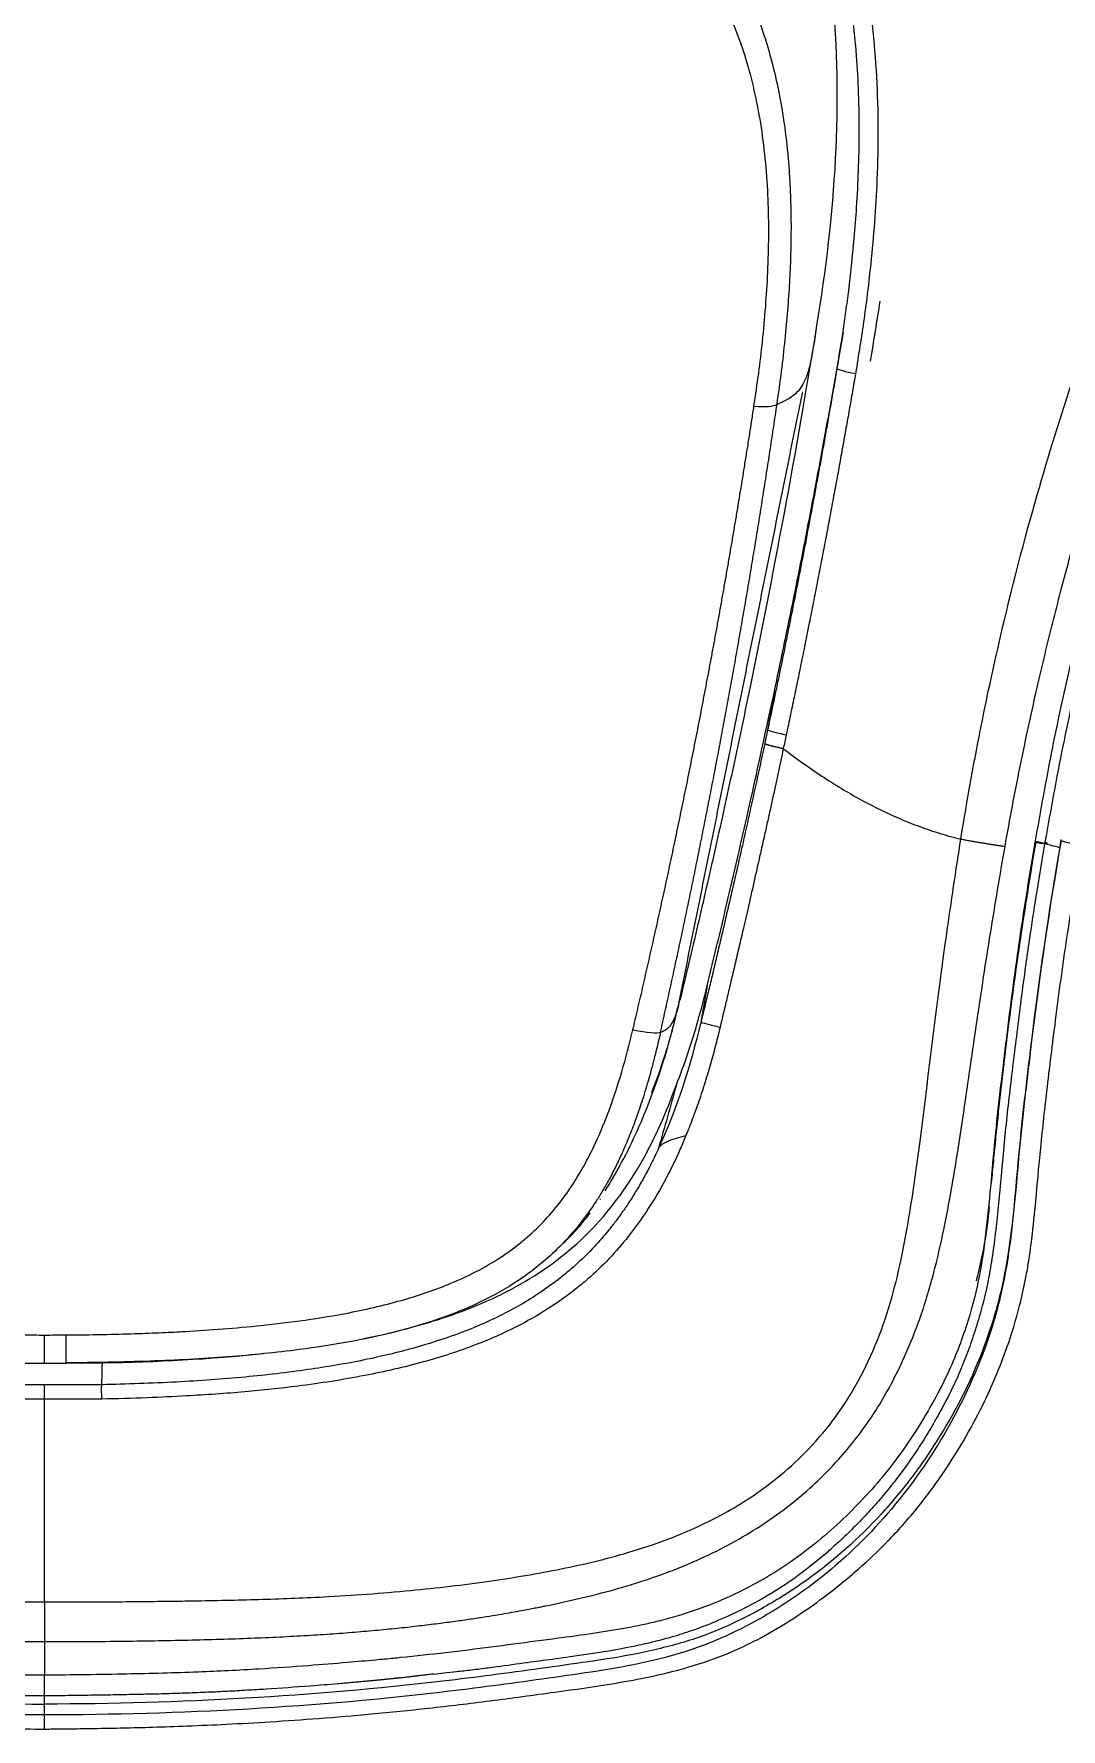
# Model space of a CAD drawing. Extents: x 0 to 1354, y 3495 to 4487.
# Drawn here: x 463.02 to 477.19, y 4024.79 to 4048.18 of the extents above; entities that cross this region are included whole.
import ezdxf

# ---------------------------------------------------------------- set-up
doc = ezdxf.new("R2010")
doc.units = 0
doc.header["$LTSCALE"] = 30
doc.header["$MEASUREMENT"] = 0
doc.layers.add('\\M+5B3DF\\M+5B4E7\\M+5CFDF', color=3, linetype='CONTINUOUS', lineweight=9)

msp = doc.modelspace()

# ---------------------------------------------------------------- linework, layer by layer
at = {"layer": '\\M+5B3DF\\M+5B4E7\\M+5CFDF', "color": 0, "lineweight": -3}
for p, q in [((474.185, 4044.063), (474.099, 4043.566)), ((472.309, 4035.048), (472.222, 4034.544)), ((463.166, 4025.136), (463.166, 4025.291)), ((463.166, 4024.987), (463.166, 4025.136))]:
    msp.add_line(p, q, dxfattribs=at)
for centre, major_axis, ratio, start_param, end_param in [((474.345, 4043.525), (0.246, -0.042), 0.101901, 3.140043, 4.772378), ((472.799, 4043.167), (-0.495, 0.073), 0.211361, 1.921499, 2.876004), ((473.388, 4038.527), (0.245, -0.052), 0.05394, 3.155452, 4.773361), ((472.465, 4034.485), (0.243, -0.059), 0.014507, 3.166354, 4.80362), ((471.184, 4034.526), (-0.488, 0.11), 0.131853, 1.803801, 3.00151), ((471.031, 4032.563), (0, 0.5), 0.999999, 2.717162, 2.738304), ((463.166, 4030.337), (0, 0.5), 0.000009, 3.185654, 4.493524), ((463.459, 4030.338), (-0.003, 0.5), 0.003479, 3.176055, 4.493636), ((463.166, 4029.295), (0, -0.25), 0.000178, 1.763416, 2.951475), ((463.166, 4026.073), (0, 1.5), 0.000013, 1.25003, 1.621353)]:
    msp.add_ellipse(centre, major_axis=major_axis, ratio=ratio, start_param=start_param, end_param=end_param, dxfattribs=at)
for points, knots in [([(513.427, 4145.187), (513.48, 4145.097), (513.748, 4144.642), (514.216, 4143.801), (514.803, 4142.642), (515.35, 4141.432), (515.869, 4140.179), (516.359, 4138.882), (516.811, 4137.542), (517.231, 4136.161), (517.62, 4134.741), (517.972, 4133.281), (518.295, 4131.785), (518.589, 4130.252), (518.853, 4128.684), (519.088, 4127.081), (519.299, 4125.445), (519.489, 4123.776), (519.654, 4122.075), (519.8, 4120.342), (519.923, 4118.577), (520.022, 4116.78), (520.104, 4114.952), (520.159, 4113.093), (520.192, 4111.204), (520.2, 4109.283), (520.184, 4107.333), (520.142, 4105.353), (520.072, 4103.343), (519.968, 4101.304), (519.836, 4099.236), (519.661, 4097.14), (519.446, 4095.017), (519.186, 4092.868), (518.862, 4090.696), (518.475, 4088.503), (518.008, 4086.292), (517.445, 4084.07), (516.895, 4082.18), (516.378, 4080.628), (515.937, 4079.415), (515.462, 4078.213), (514.953, 4077.023), (514.411, 4075.846), (513.823, 4074.688), (513.197, 4073.548), (512.522, 4072.431), (511.794, 4071.344), (511.016, 4070.288), (510.174, 4069.274), (509.278, 4068.301), (508.329, 4067.373), (507.318, 4066.502), (506.265, 4065.677), (505.158, 4064.913), (504.025, 4064.185), (502.866, 4063.493), (501.681, 4062.841), (500.482, 4062.214), (499.267, 4061.612), (498.043, 4061.026), (496.814, 4060.45), (495.586, 4059.872), (494.366, 4059.28), (493.158, 4058.67), (491.963, 4058.037), (490.856, 4057.41), (489.844, 4056.784), (488.921, 4056.166), (488.019, 4055.52), (487.143, 4054.84), (486.294, 4054.129), (485.464, 4053.395), (484.636, 4052.653), (483.81, 4051.901), (483.006, 4051.122), (482.253, 4050.295), (481.546, 4049.429), (480.877, 4048.53), (480.429, 4047.791), (480.066, 4047.147), (479.712, 4046.488), (479.216, 4045.458), (478.637, 4044.031), (478.109, 4042.498), (477.688, 4040.993), (477.358, 4039.666), (477.064, 4038.345), (476.908, 4037.461), (476.83, 4037.021)], [0, 0, 0, 0, 0.002468, 0.012514, 0.022798, 0.033329, 0.044108, 0.055129, 0.066393, 0.077904, 0.089657, 0.101655, 0.113899, 0.126387, 0.139118, 0.152094, 0.165315, 0.17878, 0.192488, 0.20644, 0.220635, 0.235074, 0.249757, 0.264681, 0.279851, 0.295264, 0.31092, 0.326819, 0.34296, 0.359346, 0.375974, 0.392844, 0.409959, 0.427314, 0.444912, 0.462752, 0.480832, 0.499156, 0.517721, 0.528, 0.538278, 0.548557, 0.558836, 0.569113, 0.579388, 0.589662, 0.599931, 0.610203, 0.620471, 0.630736, 0.641004, 0.651267, 0.661534, 0.671801, 0.682071, 0.692355, 0.702632, 0.712912, 0.723195, 0.733479, 0.743768, 0.75406, 0.764357, 0.774655, 0.784949, 0.79524, 0.805535, 0.814028, 0.822513, 0.830998, 0.839481, 0.847958, 0.856419, 0.864871, 0.873338, 0.881827, 0.890319, 0.898795, 0.907282, 0.915765, 0.918446, 0.924105, 0.932748, 0.944371, 0.958984, 0.969412, 0.979719, 0.989916, 1, 1, 1, 1]), ([(513.725, 4145.279), (513.731, 4145.27), (513.921, 4144.944), (514.292, 4144.287), (514.818, 4143.281), (515.332, 4142.192), (515.864, 4140.957), (516.434, 4139.511), (517.002, 4137.869), (517.539, 4136.095), (518.024, 4134.249), (518.452, 4132.336), (518.837, 4130.355), (519.172, 4128.306), (519.462, 4126.181), (519.721, 4123.968), (519.936, 4121.681), (520.119, 4119.321), (520.255, 4116.932), (520.357, 4114.541), (520.411, 4112.202), (520.431, 4109.921), (520.417, 4107.681), (520.37, 4105.453), (520.289, 4103.21), (520.168, 4100.954), (520.012, 4098.687), (519.804, 4096.398), (519.55, 4094.055), (519.222, 4091.662), (518.816, 4089.225), (518.311, 4086.729), (517.7, 4084.286), (517.109, 4082.252), (516.582, 4080.674), (516.137, 4079.453), (515.667, 4078.267), (515.174, 4077.116), (514.657, 4075.989), (514.101, 4074.884), (513.507, 4073.79), (512.865, 4072.707), (512.171, 4071.647), (511.449, 4070.641), (510.709, 4069.711), (509.956, 4068.856), (509.185, 4068.048), (508.377, 4067.279), (507.529, 4066.551), (506.654, 4065.857), (505.751, 4065.208), (504.838, 4064.606), (503.932, 4064.036), (503.025, 4063.5), (502.11, 4062.994), (501.183, 4062.5), (500.202, 4062), (499.127, 4061.474), (497.949, 4060.915), (496.699, 4060.331), (495.418, 4059.727), (494.143, 4059.105), (492.932, 4058.486), (491.85, 4057.904), (490.78, 4057.291), (489.735, 4056.635), (488.677, 4055.909), (487.713, 4055.193), (486.781, 4054.439), (485.86, 4053.634), (484.945, 4052.807), (484.055, 4051.994), (483.233, 4051.2), (482.53, 4050.434), (481.962, 4049.75), (481.523, 4049.186), (481.179, 4048.715), (480.9, 4048.299), (480.664, 4047.915), (480.417, 4047.491), (480.151, 4047.014), (479.866, 4046.469), (479.594, 4045.915), (479.333, 4045.338), (479.068, 4044.707), (478.782, 4043.972), (478.461, 4043.083), (478.13, 4042.043), (477.807, 4040.882), (477.496, 4039.643), (477.206, 4038.354), (477.049, 4037.473), (476.97, 4037.032)], [0, 0, 0, 0, 0.000249, 0.008916, 0.017886, 0.027158, 0.037545, 0.049877, 0.064188, 0.079026, 0.094192, 0.109873, 0.126, 0.142603, 0.159715, 0.177508, 0.196149, 0.214924, 0.234452, 0.253688, 0.272519, 0.290724, 0.308584, 0.326418, 0.344337, 0.362602, 0.380752, 0.398999, 0.417862, 0.437408, 0.457046, 0.477191, 0.498512, 0.517389, 0.527892, 0.538271, 0.548415, 0.558305, 0.568085, 0.577888, 0.587654, 0.597568, 0.607634, 0.617478, 0.626664, 0.635428, 0.644046, 0.652634, 0.661245, 0.669847, 0.678351, 0.686737, 0.694871, 0.702836, 0.710787, 0.718707, 0.726778, 0.735836, 0.745918, 0.756431, 0.767185, 0.778121, 0.788755, 0.798204, 0.806156, 0.816934, 0.826447, 0.835552, 0.84446, 0.853939, 0.86358, 0.872633, 0.88133, 0.889549, 0.896262, 0.901548, 0.905802, 0.909513, 0.912928, 0.916035, 0.920686, 0.925318, 0.929989, 0.934669, 0.939673, 0.945479, 0.952541, 0.961029, 0.970166, 0.979783, 0.989897, 1, 1, 1, 1]), ([(472.777, 4052.738), (472.832, 4052.673), (472.942, 4052.544), (473.098, 4052.341), (473.247, 4052.131), (473.39, 4051.914), (473.526, 4051.689), (473.655, 4051.457), (473.776, 4051.218), (473.89, 4050.972), (474.068, 4050.546), (474.281, 4049.923), (474.471, 4049.116), (474.589, 4048.332), (474.651, 4047.594), (474.67, 4046.882), (474.657, 4046.213), (474.62, 4045.59), (474.562, 4044.949), (474.478, 4044.253), (474.397, 4043.749), (474.356, 4043.497)], [0, 0, 0, 0, 0.026286, 0.052778, 0.079488, 0.106431, 0.13363, 0.161114, 0.188917, 0.217083, 0.245661, 0.332509, 0.421672, 0.503403, 0.578223, 0.65124, 0.723682, 0.784561, 0.843512, 0.921612, 1, 1, 1, 1]), ([(475.809, 4037.071), (475.836, 4037.239), (475.909, 4037.682), (476.032, 4038.348), (476.167, 4039.019), (476.403, 4040.097), (476.755, 4041.497), (477.259, 4043.155), (477.694, 4044.382), (478.102, 4045.405), (478.475, 4046.24), (478.888, 4047.069), (479.308, 4047.844), (479.755, 4048.625), (480.245, 4049.357), (480.718, 4049.991), (481.17, 4050.553), (481.612, 4051.085), (482.1, 4051.632), (482.653, 4052.198), (483.062, 4052.584), (483.27, 4052.781)], [0, 0, 0, 0, 0.028529, 0.075685, 0.113972, 0.143867, 0.261493, 0.357044, 0.436102, 0.480933, 0.543093, 0.590575, 0.637651, 0.692424, 0.743147, 0.787074, 0.826678, 0.865668, 0.904545, 0.95121, 1, 1, 1, 1]), ([(472.577, 4052.644), (472.653, 4052.555), (472.808, 4052.366), (473.036, 4052.052), (473.266, 4051.691), (473.493, 4051.276), (473.711, 4050.8), (473.914, 4050.257), (474.09, 4049.657), (474.225, 4049.037), (474.314, 4048.442), (474.368, 4047.887), (474.397, 4047.353), (474.405, 4046.822), (474.395, 4046.3), (474.37, 4045.813), (474.336, 4045.377), (474.298, 4044.995), (474.26, 4044.658), (474.22, 4044.357), (474.181, 4044.081), (474.141, 4043.82), (474.113, 4043.65), (474.099, 4043.566), (474.099, 4043.566)], [0, 0, 0, 0, 0.037281, 0.078286, 0.123767, 0.174136, 0.22969, 0.290925, 0.358815, 0.428587, 0.492122, 0.549215, 0.604284, 0.660472, 0.715861, 0.767441, 0.812743, 0.85225, 0.887025, 0.918127, 0.946616, 0.973553, 0.999997, 1, 1, 1, 1]), ([(472.62, 4052.64), (472.999, 4052.133), (473.292, 4051.577), (473.785, 4050.262), (473.941, 4049.517), (474.108, 4048), (474.117, 4047.225), (474.035, 4045.689), (473.944, 4044.923), (473.819, 4044.157)], [0, 0, 0, 0, 0.216019, 0.216019, 0.477346, 0.477346, 0.738673, 0.738673, 1, 1, 1, 1]), ([(473.201, 4047.808), (473.114, 4048.138), (472.818, 4048.986), (472.039, 4050.155), (470.628, 4051.228), (469.189, 4051.765), (467.93, 4052.062), (467.087, 4052.21), (466.241, 4052.319), (465.393, 4052.393), (464.547, 4052.439), (463.983, 4052.447), (463.702, 4052.451)], [0, 0, 0, 0, 0.09176, 0.242588, 0.380986, 0.568221, 0.641649, 0.714399, 0.786558, 0.858194, 0.929337, 1, 1, 1, 1]), ([(472.954, 4043.044), (472.977, 4043.197), (473.02, 4043.494), (473.075, 4043.953), (473.118, 4044.416), (473.158, 4045.074), (473.167, 4045.904), (473.077, 4046.877), (472.886, 4047.775), (472.589, 4048.56), (472.202, 4049.234), (471.718, 4049.817), (471.131, 4050.318), (470.427, 4050.746), (469.601, 4051.098), (468.649, 4051.382), (467.575, 4051.6), (466.6, 4051.728), (465.763, 4051.802), (465.095, 4051.842), (464.407, 4051.866), (463.942, 4051.868), (463.707, 4051.869)], [0, 0, 0, 0, 0.029305, 0.056597, 0.087438, 0.117548, 0.182085, 0.246278, 0.306775, 0.361942, 0.413092, 0.462691, 0.514263, 0.56751, 0.625595, 0.689267, 0.758048, 0.832724, 0.873016, 0.914304, 0.956621, 1, 1, 1, 1]), ([(473.272, 4043.069), (473.294, 4043.222), (473.336, 4043.52), (473.385, 4043.954), (473.423, 4044.363), (473.449, 4044.746), (473.465, 4045.104), (473.471, 4045.436), (473.469, 4045.741), (473.46, 4046.021), (473.446, 4046.274), (473.428, 4046.501), (473.407, 4046.701), (473.385, 4046.876), (473.332, 4047.246), (473.269, 4047.554), (473.201, 4047.808)], [0, 0, 0, 0, 0.09538, 0.185562, 0.27054, 0.350312, 0.424851, 0.494132, 0.558142, 0.616875, 0.670321, 0.71845, 0.761227, 0.79863, 0.830642, 1, 1, 1, 1]), ([(473.819, 4044.157), (473.679, 4043.294), (473.529, 4042.431), (473.209, 4040.707), (473.04, 4039.846), (472.862, 4038.986)], [0, 0, 0, 0, 0.5, 0.5, 1, 1, 1, 1]), ([(473.819, 4044.157), (473.812, 4044.109), (473.798, 4044.016), (473.778, 4043.886), (473.758, 4043.768), (473.736, 4043.661), (473.713, 4043.564), (473.687, 4043.478), (473.652, 4043.387), (473.601, 4043.295), (473.522, 4043.207), (473.417, 4043.131), (473.321, 4043.09), (473.272, 4043.069)], [0, 0, 0, 0, 0.075005, 0.148311, 0.220215, 0.291011, 0.360984, 0.430397, 0.499507, 0.612075, 0.731891, 0.860573, 1, 1, 1, 1]), ([(473.231, 4039.085), (473.319, 4039.499), (473.405, 4039.913), (473.573, 4040.742), (473.654, 4041.156), (473.814, 4041.986), (473.891, 4042.401), (474.042, 4043.232), (474.115, 4043.647), (474.185, 4044.063)], [0, 0, 0, 0, 0.25, 0.25, 0.5, 0.5, 0.75, 0.75, 1, 1, 1, 1]), ([(474.099, 4043.566), (474.092, 4043.527), (474.079, 4043.449), (474.059, 4043.332), (474.039, 4043.215), (474.018, 4043.099), (473.998, 4042.983), (473.978, 4042.868), (473.958, 4042.753), (473.937, 4042.638), (473.917, 4042.524), (473.896, 4042.41), (473.876, 4042.296), (473.855, 4042.183), (473.835, 4042.071), (473.814, 4041.958), (473.793, 4041.846), (473.773, 4041.735), (473.752, 4041.624), (473.731, 4041.513), (473.71, 4041.403), (473.689, 4041.293), (473.669, 4041.184), (473.648, 4041.075), (473.627, 4040.966), (473.606, 4040.858), (473.585, 4040.75), (473.564, 4040.642), (473.543, 4040.535), (473.522, 4040.429), (473.501, 4040.323), (473.48, 4040.217), (473.459, 4040.111), (473.438, 4040.006), (473.417, 4039.902), (473.396, 4039.798), (473.375, 4039.694), (473.354, 4039.59), (473.333, 4039.488), (473.312, 4039.385), (473.291, 4039.283), (473.27, 4039.181), (473.248, 4039.08), (473.227, 4038.979), (473.206, 4038.878), (473.185, 4038.778), (473.164, 4038.678), (473.15, 4038.612), (473.143, 4038.579)], [0, 0, 0, 0, 0.023511, 0.046943, 0.070297, 0.093573, 0.11677, 0.139888, 0.162927, 0.185888, 0.208771, 0.231575, 0.254301, 0.276948, 0.299517, 0.322007, 0.344419, 0.366752, 0.389006, 0.411181, 0.433277, 0.455294, 0.477231, 0.49909, 0.520869, 0.542569, 0.56419, 0.585732, 0.607194, 0.628578, 0.649882, 0.671107, 0.692253, 0.713321, 0.734309, 0.755219, 0.77605, 0.796803, 0.817476, 0.838072, 0.858588, 0.879026, 0.899385, 0.919665, 0.939867, 0.95999, 0.980034, 1, 1, 1, 1]), ([(474.356, 4043.497), (474.349, 4043.455), (474.334, 4043.372), (474.313, 4043.246), (474.291, 4043.12), (474.269, 4042.994), (474.246, 4042.867), (474.224, 4042.74), (474.201, 4042.612), (474.178, 4042.483), (474.155, 4042.355), (474.131, 4042.225), (474.108, 4042.096), (474.084, 4041.966), (474.06, 4041.835), (474.035, 4041.704), (474.011, 4041.572), (473.986, 4041.441), (473.961, 4041.308), (473.936, 4041.176), (473.901, 4040.992), (473.856, 4040.758), (473.8, 4040.474), (473.744, 4040.191), (473.688, 4039.908), (473.631, 4039.627), (473.574, 4039.346), (473.516, 4039.067), (473.458, 4038.788), (473.419, 4038.603), (473.4, 4038.511)], [0, 0, 0, 0, 0.025029, 0.050156, 0.075382, 0.100706, 0.126127, 0.151644, 0.177257, 0.202965, 0.228766, 0.254661, 0.280649, 0.306728, 0.332897, 0.359156, 0.385504, 0.411939, 0.43846, 0.465067, 0.491758, 0.548869, 0.605837, 0.662657, 0.719319, 0.775817, 0.832143, 0.888288, 0.944243, 1, 1, 1, 1]), ([(471.282, 4034.438), (471.294, 4034.485), (471.316, 4034.581), (471.35, 4034.725), (471.384, 4034.87), (471.418, 4035.017), (471.451, 4035.164), (471.485, 4035.312), (471.519, 4035.462), (471.553, 4035.612), (471.587, 4035.763), (471.621, 4035.916), (471.655, 4036.07), (471.689, 4036.224), (471.723, 4036.38), (471.757, 4036.537), (471.79, 4036.694), (471.824, 4036.853), (471.858, 4037.013), (471.892, 4037.174), (471.926, 4037.336), (471.959, 4037.498), (471.993, 4037.662), (472.027, 4037.827), (472.06, 4037.993), (472.094, 4038.16), (472.127, 4038.328), (472.161, 4038.497), (472.194, 4038.667), (472.227, 4038.838), (472.26, 4039.01), (472.293, 4039.183), (472.326, 4039.357), (472.359, 4039.532), (472.392, 4039.708), (472.424, 4039.885), (472.457, 4040.063), (472.489, 4040.242), (472.521, 4040.422), (472.553, 4040.603), (472.585, 4040.785), (472.617, 4040.968), (472.648, 4041.152), (472.68, 4041.337), (472.711, 4041.523), (472.742, 4041.71), (472.773, 4041.897), (472.804, 4042.086), (472.834, 4042.276), (472.865, 4042.466), (472.895, 4042.658), (472.925, 4042.85), (472.944, 4042.979), (472.954, 4043.044)], [0, 0, 0, 0, 0.016653, 0.033427, 0.050322, 0.067338, 0.084474, 0.101731, 0.119109, 0.136606, 0.154223, 0.17196, 0.189817, 0.207792, 0.225887, 0.244102, 0.262434, 0.280886, 0.299456, 0.318144, 0.33695, 0.355875, 0.374917, 0.394076, 0.413353, 0.432747, 0.452258, 0.471886, 0.49163, 0.511491, 0.531468, 0.551561, 0.57177, 0.592095, 0.612535, 0.63309, 0.653761, 0.674546, 0.695447, 0.716462, 0.737591, 0.758834, 0.780192, 0.801663, 0.823249, 0.844947, 0.866759, 0.888684, 0.910722, 0.932873, 0.955136, 0.977512, 1, 1, 1, 1]), ([(471.665, 4034.408), (471.676, 4034.457), (471.697, 4034.554), (471.73, 4034.7), (471.762, 4034.846), (471.794, 4034.992), (471.826, 4035.138), (471.858, 4035.284), (471.889, 4035.431), (471.921, 4035.577), (471.952, 4035.724), (471.983, 4035.871), (472.014, 4036.018), (472.045, 4036.165), (472.075, 4036.312), (472.106, 4036.46), (472.136, 4036.607), (472.166, 4036.755), (472.196, 4036.903), (472.226, 4037.051), (472.255, 4037.199), (472.285, 4037.347), (472.314, 4037.496), (472.343, 4037.644), (472.372, 4037.793), (472.401, 4037.941), (472.43, 4038.09), (472.458, 4038.239), (472.486, 4038.388), (472.514, 4038.537), (472.542, 4038.687), (472.57, 4038.836), (472.597, 4038.986), (472.625, 4039.135), (472.652, 4039.285), (472.679, 4039.435), (472.706, 4039.585), (472.732, 4039.735), (472.759, 4039.886), (472.785, 4040.036), (472.811, 4040.187), (472.837, 4040.337), (472.863, 4040.488), (472.889, 4040.639), (472.914, 4040.79), (472.939, 4040.941), (472.964, 4041.092), (472.989, 4041.244), (473.014, 4041.395), (473.038, 4041.547), (473.062, 4041.699), (473.086, 4041.85), (473.11, 4042.002), (473.134, 4042.154), (473.157, 4042.307), (473.181, 4042.459), (473.204, 4042.611), (473.227, 4042.764), (473.249, 4042.916), (473.264, 4043.018), (473.272, 4043.069)], [0, 0, 0, 0, 0.016833, 0.033681, 0.050543, 0.067419, 0.08431, 0.101215, 0.118134, 0.135068, 0.152016, 0.168979, 0.185955, 0.202946, 0.219952, 0.236972, 0.254006, 0.271054, 0.288117, 0.305193, 0.322285, 0.33939, 0.35651, 0.373644, 0.390792, 0.407954, 0.425131, 0.442322, 0.459528, 0.476748, 0.493982, 0.51123, 0.528493, 0.54577, 0.563061, 0.580367, 0.597687, 0.615021, 0.63237, 0.649733, 0.667111, 0.684503, 0.701909, 0.719329, 0.736764, 0.754213, 0.771677, 0.789155, 0.806647, 0.824153, 0.841674, 0.859209, 0.876758, 0.894321, 0.911899, 0.929491, 0.947097, 0.964717, 0.982351, 1, 1, 1, 1]), ([(472.862, 4038.986), (472.79, 4038.64), (472.717, 4038.295), (472.567, 4037.604), (472.491, 4037.259), (472.336, 4036.569), (472.257, 4036.225), (472.097, 4035.536), (472.015, 4035.192), (471.932, 4034.848)], [0, 0, 0, 0, 0.25, 0.25, 0.5, 0.5, 0.75, 0.75, 1, 1, 1, 1]), ([(473.231, 4039.085), (473.231, 4039.083), (473.23, 4039.08), (473.229, 4039.073), (473.228, 4039.066), (473.226, 4039.057), (473.224, 4039.046), (473.222, 4039.034), (473.22, 4039.021), (473.217, 4039.006), (473.214, 4038.991), (473.212, 4038.976), (473.209, 4038.961), (473.207, 4038.946), (473.204, 4038.93), (473.201, 4038.913), (473.198, 4038.897), (473.196, 4038.882), (473.193, 4038.87), (473.191, 4038.857), (473.189, 4038.844), (473.187, 4038.831), (473.185, 4038.82), (473.183, 4038.809), (473.181, 4038.8), (473.18, 4038.793), (473.179, 4038.788), (473.179, 4038.786)], [0, 0, 0, 0, 0.015596, 0.035713, 0.060352, 0.089515, 0.123202, 0.161412, 0.204146, 0.251403, 0.297244, 0.3452, 0.395278, 0.447479, 0.501806, 0.564047, 0.620049, 0.669814, 0.713342, 0.750634, 0.797837, 0.84118, 0.880661, 0.916282, 0.948045, 0.97595, 1, 1, 1, 1]), ([(472.309, 4035.048), (472.384, 4035.357), (472.458, 4035.665), (472.605, 4036.283), (472.677, 4036.592), (472.89, 4037.52), (473.028, 4038.14), (473.161, 4038.76)], [0, 0, 0, 0, 0.25, 0.25, 0.5, 0.5, 1, 1, 1, 1]), ([(473.179, 4038.786), (473.179, 4038.784), (473.178, 4038.78), (473.177, 4038.774), (473.176, 4038.768), (473.175, 4038.76), (473.173, 4038.752), (473.172, 4038.744), (473.17, 4038.734), (473.168, 4038.723), (473.166, 4038.71), (473.164, 4038.697), (473.161, 4038.683), (473.158, 4038.668), (473.156, 4038.652), (473.153, 4038.637), (473.15, 4038.622), (473.148, 4038.607), (473.145, 4038.593), (473.144, 4038.584), (473.143, 4038.579)], [0, 0, 0, 0, 0.023414, 0.050925, 0.082534, 0.118246, 0.158061, 0.20198, 0.250004, 0.309853, 0.371471, 0.434864, 0.500034, 0.572885, 0.645258, 0.717156, 0.788578, 0.859525, 0.929999, 1, 1, 1, 1]), ([(473.143, 4038.579), (473.136, 4038.547), (473.129, 4038.515), (473.119, 4038.467), (473.116, 4038.451), (473.109, 4038.419), (473.106, 4038.403), (473.102, 4038.387)], [0, 0, 0, 0, 0.5, 0.5, 0.75, 0.75, 1, 1, 1, 1]), ([(473.359, 4038.318), (473.347, 4038.264), (473.324, 4038.154), (473.288, 4037.986), (473.25, 4037.811), (473.211, 4037.631), (473.17, 4037.444), (473.127, 4037.251), (473.083, 4037.052), (473.024, 4036.79), (472.954, 4036.479), (472.875, 4036.131), (472.804, 4035.826), (472.742, 4035.556), (472.685, 4035.314), (472.631, 4035.086), (472.58, 4034.871), (472.532, 4034.669), (472.501, 4034.539), (472.486, 4034.476)], [0, 0, 0, 0, 0.042174, 0.085891, 0.131176, 0.178057, 0.226559, 0.276709, 0.328535, 0.382063, 0.481123, 0.571664, 0.65344, 0.719775, 0.782743, 0.842301, 0.898404, 0.950994, 1, 1, 1, 1]), ([(473.102, 4038.387), (473.09, 4038.334), (473.068, 4038.228), (473.034, 4038.071), (473, 4037.916), (472.967, 4037.763), (472.933, 4037.612), (472.9, 4037.462), (472.868, 4037.315), (472.835, 4037.169), (472.803, 4037.025), (472.771, 4036.883), (472.739, 4036.743), (472.708, 4036.605), (472.677, 4036.469), (472.646, 4036.335), (472.615, 4036.202), (472.585, 4036.072), (472.56, 4035.966), (472.546, 4035.903), (472.541, 4035.884)], [0, 0, 0, 0, 0.063409, 0.126073, 0.187992, 0.249167, 0.309596, 0.369279, 0.428217, 0.486409, 0.543855, 0.600556, 0.656512, 0.711723, 0.766189, 0.819912, 0.872891, 0.925126, 0.976618, 1, 1, 1, 1]), ([(473.359, 4038.318), (473.447, 4038.253), (473.621, 4038.123), (473.888, 4037.941), (474.154, 4037.772), (474.422, 4037.617), (474.692, 4037.477), (474.965, 4037.352), (475.242, 4037.242), (475.523, 4037.146), (475.713, 4037.096), (475.809, 4037.071)], [0, 0, 0, 0, 0.11939, 0.23583, 0.349686, 0.461326, 0.571127, 0.679479, 0.786787, 0.893479, 1, 1, 1, 1]), ([(450.523, 4037.071), (450.555, 4036.874), (450.621, 4036.451), (450.739, 4035.628), (450.898, 4034.434), (451.053, 4033.13), (451.202, 4032.046), (451.327, 4031.342), (451.505, 4030.58), (451.859, 4029.635), (452.451, 4028.794), (453.077, 4028.221), (453.653, 4027.826), (454.317, 4027.494), (455.045, 4027.235), (455.827, 4027.037), (456.97, 4026.824), (458.222, 4026.681), (459.564, 4026.598), (460.49, 4026.571), (461.334, 4026.557), (462.173, 4026.547), (462.809, 4026.547), (463.166, 4026.546)], [0, 0, 0, 0, 0.030068, 0.064338, 0.124839, 0.21105, 0.261385, 0.288915, 0.318085, 0.378646, 0.439049, 0.472155, 0.508498, 0.546441, 0.586741, 0.627834, 0.670736, 0.765212, 0.819715, 0.87417, 0.90461, 0.946558, 1, 1, 1, 1]), ([(463.166, 4026.546), (463.335, 4026.546), (463.658, 4026.547), (464.117, 4026.548), (464.528, 4026.551), (464.889, 4026.556), (465.414, 4026.563), (466.118, 4026.578), (467.119, 4026.615), (468.183, 4026.693), (469.278, 4026.82), (470.28, 4026.988), (471.396, 4027.252), (472.415, 4027.65), (473.202, 4028.18), (473.824, 4028.738), (474.414, 4029.521), (474.794, 4030.468), (474.988, 4031.258), (475.125, 4032.005), (475.279, 4033.132), (475.435, 4034.44), (475.619, 4035.83), (475.742, 4036.637), (475.809, 4037.071)], [0, 0, 0, 0, 0.025374, 0.048322, 0.068843, 0.086936, 0.102598, 0.147648, 0.192737, 0.253637, 0.309294, 0.360721, 0.409322, 0.486085, 0.528636, 0.555033, 0.614294, 0.675687, 0.706727, 0.736261, 0.789381, 0.877287, 0.933962, 1, 1, 1, 1]), ([(477.192, 4037.052), (477.03, 4036.124), (476.896, 4035.191), (476.724, 4033.789), (476.669, 4033.321), (476.577, 4032.382), (476.545, 4031.914), (476.449, 4031.223), (476.409, 4030.995), (476.304, 4030.546), (476.239, 4030.325), (476.009, 4029.675), (475.812, 4029.259), (475.123, 4028.08), (474.528, 4027.387), (473.478, 4026.569), (473.102, 4026.332), (472.506, 4026.044), (472.303, 4025.959), (471.886, 4025.818), (471.672, 4025.76), (471.02, 4025.617), (470.57, 4025.557), (469.665, 4025.428), (469.21, 4025.367), (467.838, 4025.203), (466.912, 4025.121), (465.045, 4025.014), (464.105, 4024.987), (463.166, 4024.987)], [0, 0, 0, 0, 0.125, 0.125, 0.1875, 0.1875, 0.25, 0.25, 0.28125, 0.28125, 0.3125, 0.3125, 0.375, 0.375, 0.5, 0.5, 0.5625, 0.5625, 0.59375, 0.59375, 0.625, 0.625, 0.6875, 0.6875, 0.75, 0.75, 0.875, 0.875, 1, 1, 1, 1]), ([(477.479, 4036.988), (477.446, 4036.992), (477.412, 4036.997), (477.354, 4037.008), (477.33, 4037.012), (477.279, 4037.023), (477.252, 4037.03), (477.209, 4037.042), (477.194, 4037.048), (477.192, 4037.052)], [0, 0, 0, 0, 0.25, 0.25, 0.5, 0.5, 0.75, 0.75, 1, 1, 1, 1]), ([(448.856, 4036.967), (448.896, 4036.735), (448.972, 4036.285), (449.071, 4035.633), (449.157, 4035.028), (449.229, 4034.47), (449.291, 4033.96), (449.346, 4033.498), (449.392, 4033.085), (449.429, 4032.72), (449.457, 4032.403), (449.48, 4032.134), (449.501, 4031.914), (449.519, 4031.742), (449.551, 4031.46), (449.61, 4031.054), (449.729, 4030.517), (449.891, 4030.003), (450.13, 4029.412), (450.427, 4028.836), (450.775, 4028.302), (451.102, 4027.874), (451.456, 4027.459), (451.857, 4027.049), (452.323, 4026.649), (452.746, 4026.362), (453.2, 4026.094), (453.684, 4025.85), (454.282, 4025.634), (454.828, 4025.504), (455.406, 4025.402), (456.056, 4025.313), (456.816, 4025.209), (457.556, 4025.119), (458.275, 4025.041), (458.971, 4024.976), (459.644, 4024.924), (460.294, 4024.882), (460.918, 4024.849), (461.517, 4024.825), (462.09, 4024.807), (462.637, 4024.796), (462.993, 4024.792), (463.166, 4024.791)], [0, 0, 0, 0, 0.031285, 0.060417, 0.087397, 0.112224, 0.134902, 0.155423, 0.173773, 0.189958, 0.204003, 0.215913, 0.225679, 0.233289, 0.238735, 0.263271, 0.287442, 0.311188, 0.334491, 0.37193, 0.397271, 0.420006, 0.444607, 0.471101, 0.49798, 0.528254, 0.541213, 0.570303, 0.602752, 0.62842, 0.647309, 0.683211, 0.717898, 0.751417, 0.783764, 0.814936, 0.84493, 0.873741, 0.901363, 0.927797, 0.953047, 0.977114, 1, 1, 1, 1]), ([(463.166, 4024.987), (462.227, 4024.987), (461.289, 4025.014), (459.424, 4025.121), (458.498, 4025.203), (457.127, 4025.366), (456.673, 4025.427), (455.995, 4025.524), (455.769, 4025.556), (455.322, 4025.625), (455.102, 4025.663), (454.667, 4025.758), (454.453, 4025.816), (454.037, 4025.956), (453.834, 4026.04), (453.238, 4026.328), (452.862, 4026.564), (451.811, 4027.38), (451.216, 4028.071), (450.526, 4029.247), (450.329, 4029.663), (450.098, 4030.312), (450.032, 4030.533), (449.924, 4030.98), (449.884, 4031.208), (449.786, 4031.897), (449.755, 4032.365), (449.666, 4033.304), (449.61, 4033.771), (449.439, 4035.172), (449.305, 4036.105), (449.143, 4037.032)], [0, 0, 0, 0, 0.125, 0.125, 0.25, 0.25, 0.3125, 0.3125, 0.34375, 0.34375, 0.375, 0.375, 0.40625, 0.40625, 0.4375, 0.4375, 0.5, 0.5, 0.625, 0.625, 0.6875, 0.6875, 0.71875, 0.71875, 0.75, 0.75, 0.8125, 0.8125, 0.875, 0.875, 1, 1, 1, 1]), ([(449.159, 4036.951), (449.237, 4036.499), (449.309, 4036.047), (449.441, 4035.142), (449.501, 4034.689), (449.612, 4033.781), (449.667, 4033.327), (449.732, 4032.642), (449.751, 4032.413), (449.792, 4031.956), (449.816, 4031.729), (449.88, 4031.275), (449.919, 4031.049), (450.025, 4030.602), (450.091, 4030.38), (450.328, 4029.722), (450.528, 4029.307), (450.879, 4028.72), (451.005, 4028.53), (451.276, 4028.162), (451.42, 4027.984), (451.874, 4027.477), (452.206, 4027.174), (452.748, 4026.774), (452.937, 4026.648), (453.322, 4026.42), (453.519, 4026.317), (453.921, 4026.134), (454.129, 4026.056), (454.45, 4025.96), (454.558, 4025.932), (454.774, 4025.878), (454.883, 4025.853), (455.214, 4025.787), (455.436, 4025.753), (455.881, 4025.688), (456.103, 4025.657), (456.773, 4025.564), (457.22, 4025.505), (458.569, 4025.347), (459.477, 4025.269), (461.309, 4025.165), (462.233, 4025.136), (463.166, 4025.136)], [0, 0, 0, 0, 0.0625, 0.0625, 0.125, 0.125, 0.1875, 0.1875, 0.21875, 0.21875, 0.25, 0.25, 0.28125, 0.28125, 0.3125, 0.3125, 0.375, 0.375, 0.40625, 0.40625, 0.4375, 0.4375, 0.5, 0.5, 0.53125, 0.53125, 0.5625, 0.5625, 0.59375, 0.59375, 0.609375, 0.609375, 0.625, 0.625, 0.65625, 0.65625, 0.6875, 0.6875, 0.75, 0.75, 0.875, 0.875, 1, 1, 1, 1]), ([(463.166, 4025.533), (462.985, 4025.535), (462.623, 4025.54), (462.079, 4025.549), (461.537, 4025.56), (460.996, 4025.578), (460.455, 4025.604), (459.916, 4025.637), (459.379, 4025.676), (458.737, 4025.729), (457.995, 4025.801), (457.16, 4025.898), (456.34, 4026.011), (455.534, 4026.114), (454.75, 4026.251), (454.002, 4026.48), (453.302, 4026.808), (452.662, 4027.23), (452.121, 4027.7), (451.669, 4028.18), (451.304, 4028.651), (450.998, 4029.132), (450.738, 4029.609), (450.559, 4030.028), (450.427, 4030.412), (450.316, 4030.797), (450.219, 4031.285), (450.143, 4031.942), (450.089, 4032.567), (450.034, 4033.149), (449.972, 4033.703), (449.874, 4034.507), (449.727, 4035.654), (449.583, 4036.528), (449.502, 4037.021)], [0, 0, 0, 0, 0.025067, 0.050136, 0.075178, 0.100202, 0.125227, 0.150268, 0.175316, 0.200362, 0.240285, 0.279784, 0.318938, 0.357647, 0.395651, 0.433019, 0.469937, 0.50643, 0.542578, 0.571933, 0.599897, 0.626557, 0.651848, 0.675698, 0.689721, 0.708161, 0.731006, 0.758523, 0.799708, 0.818067, 0.839583, 0.877037, 0.930516, 1, 1, 1, 1]), ([(449.913, 4036.971), (449.959, 4036.71), (450.049, 4036.186), (450.174, 4035.399), (450.294, 4034.61), (450.408, 4033.819), (450.524, 4033.025), (450.65, 4032.229), (450.804, 4031.432), (450.958, 4030.846), (451.083, 4030.471), (451.169, 4030.238), (451.334, 4029.835), (451.589, 4029.339), (451.938, 4028.827), (452.328, 4028.364), (452.826, 4027.908), (453.445, 4027.477), (454.145, 4027.113), (454.94, 4026.811), (456.349, 4026.433), (457.959, 4026.197), (459.642, 4026.071), (460.757, 4026.028), (461.708, 4026.008), (462.492, 4025.999), (462.96, 4025.998), (463.166, 4025.998)], [0, 0, 0, 0, 0.038636, 0.077307, 0.116013, 0.154774, 0.193636, 0.232641, 0.271894, 0.311444, 0.320407, 0.329373, 0.347585, 0.383691, 0.410677, 0.438459, 0.473133, 0.510942, 0.551207, 0.591398, 0.638535, 0.769354, 0.831758, 0.886026, 0.932113, 0.970083, 1, 1, 1, 1]), ([(476.83, 4037.021), (476.794, 4036.805), (476.72, 4036.371), (476.621, 4035.718), (476.53, 4035.064), (476.446, 4034.409), (476.367, 4033.753), (476.292, 4033.097), (476.233, 4032.44), (476.173, 4031.785), (476.093, 4031.136), (475.964, 4030.594), (475.821, 4030.159), (475.688, 4029.822), (475.532, 4029.496), (475.267, 4029.014), (474.858, 4028.397), (474.237, 4027.713), (473.631, 4027.201), (473.057, 4026.833), (472.546, 4026.577), (472.091, 4026.407), (471.729, 4026.302), (471.405, 4026.224), (471.018, 4026.151), (470.509, 4026.077), (469.945, 4026.004), (469.326, 4025.92), (468.704, 4025.843), (468.255, 4025.794), (467.931, 4025.762), (467.687, 4025.739), (467.297, 4025.704), (466.76, 4025.661), (466.074, 4025.614), (465.238, 4025.572), (464.253, 4025.547), (463.545, 4025.538), (463.166, 4025.533)], [0, 0, 0, 0, 0.03055, 0.061101, 0.091654, 0.1222, 0.152722, 0.183312, 0.213866, 0.244289, 0.274443, 0.304375, 0.321134, 0.337856, 0.354587, 0.3714, 0.414743, 0.45815, 0.502063, 0.527571, 0.555762, 0.584072, 0.597417, 0.609923, 0.631884, 0.653956, 0.683469, 0.712994, 0.742476, 0.771966, 0.776616, 0.788079, 0.80636, 0.831461, 0.863376, 0.902078, 0.947597, 1, 1, 1, 1]), ([(463.166, 4024.791), (463.194, 4024.791), (463.273, 4024.793), (463.423, 4024.794), (463.639, 4024.797), (463.921, 4024.801), (464.267, 4024.807), (464.679, 4024.818), (465.155, 4024.835), (465.696, 4024.858), (466.301, 4024.892), (466.968, 4024.938), (467.697, 4025), (468.485, 4025.08), (469.332, 4025.181), (470.234, 4025.305), (471.01, 4025.412), (471.618, 4025.532), (472.114, 4025.656), (472.592, 4025.824), (473.076, 4026.058), (473.482, 4026.302), (473.848, 4026.555), (474.145, 4026.786), (474.462, 4027.053), (474.813, 4027.385), (475.201, 4027.821), (475.657, 4028.433), (476.091, 4029.176), (476.428, 4029.969), (476.603, 4030.55), (476.69, 4030.932), (476.746, 4031.239), (476.797, 4031.608), (476.85, 4032.133), (476.908, 4032.811), (477.001, 4033.641), (477.12, 4034.623), (477.274, 4035.757), (477.408, 4036.561), (477.479, 4036.988)], [0, 0, 0, 0, 0.003743, 0.010361, 0.019855, 0.032224, 0.047468, 0.065588, 0.086584, 0.110458, 0.137213, 0.166849, 0.199358, 0.234733, 0.27297, 0.31406, 0.358072, 0.379649, 0.399034, 0.428231, 0.449225, 0.472785, 0.493115, 0.51023, 0.524139, 0.549708, 0.576048, 0.603149, 0.652515, 0.690528, 0.717213, 0.732549, 0.742073, 0.758478, 0.781716, 0.811714, 0.848518, 0.892187, 0.94268, 1, 1, 1, 1]), ([(463.166, 4025.998), (463.341, 4025.998), (463.685, 4025.998), (464.19, 4026.003), (464.674, 4026.01), (465.138, 4026.019), (465.581, 4026.031), (466.003, 4026.045), (466.404, 4026.063), (466.784, 4026.083), (467.143, 4026.106), (467.481, 4026.132), (467.797, 4026.16), (468.092, 4026.19), (468.366, 4026.221), (468.62, 4026.252), (468.852, 4026.283), (469.063, 4026.313), (469.255, 4026.343), (469.425, 4026.37), (469.576, 4026.396), (469.706, 4026.419), (469.816, 4026.44), (469.907, 4026.457), (469.977, 4026.471), (470.028, 4026.481), (470.059, 4026.487), (470.393, 4026.555), (471.035, 4026.703), (471.951, 4027.007), (472.794, 4027.415), (473.523, 4027.913), (474.119, 4028.481), (474.52, 4028.996), (474.786, 4029.431), (474.974, 4029.794), (475.134, 4030.159), (475.304, 4030.617), (475.455, 4031.138), (475.627, 4031.908), (475.747, 4032.628), (475.889, 4033.567), (476.029, 4034.55), (476.214, 4035.773), (476.35, 4036.572), (476.419, 4036.971)], [0, 0, 0, 0, 0.025434, 0.04987, 0.07332, 0.095793, 0.117296, 0.137822, 0.157364, 0.175914, 0.19347, 0.210029, 0.225588, 0.240146, 0.253702, 0.266255, 0.277806, 0.288356, 0.297906, 0.306459, 0.314014, 0.320572, 0.326134, 0.330698, 0.334264, 0.336833, 0.338402, 0.338974, 0.387679, 0.436602, 0.483552, 0.528095, 0.568423, 0.605656, 0.624086, 0.643068, 0.665362, 0.682161, 0.714085, 0.743991, 0.796615, 0.820102, 0.881996, 0.941039, 1, 1, 1, 1]), ([(477.173, 4036.951), (477.017, 4036.047), (476.887, 4035.142), (476.72, 4033.78), (476.666, 4033.326), (476.599, 4032.642), (476.58, 4032.413), (476.538, 4031.956), (476.514, 4031.728), (476.45, 4031.275), (476.411, 4031.049), (476.307, 4030.601), (476.241, 4030.38), (476.005, 4029.721), (475.804, 4029.306), (475.452, 4028.72), (475.326, 4028.53), (475.056, 4028.161), (474.911, 4027.983), (474.458, 4027.477), (474.126, 4027.174), (473.583, 4026.773), (473.394, 4026.648), (473.009, 4026.42), (472.813, 4026.317), (472.41, 4026.134), (472.203, 4026.055), (471.882, 4025.96), (471.774, 4025.931), (471.557, 4025.878), (471.448, 4025.853), (471.117, 4025.787), (470.895, 4025.753), (470.451, 4025.688), (470.228, 4025.657), (469.559, 4025.564), (469.111, 4025.505), (467.763, 4025.347), (466.855, 4025.269), (465.023, 4025.165), (464.099, 4025.136), (463.166, 4025.136)], [0, 0, 0, 0, 0.125, 0.125, 0.1875, 0.1875, 0.21875, 0.21875, 0.25, 0.25, 0.28125, 0.28125, 0.3125, 0.3125, 0.375, 0.375, 0.40625, 0.40625, 0.4375, 0.4375, 0.5, 0.5, 0.53125, 0.53125, 0.5625, 0.5625, 0.59375, 0.59375, 0.609375, 0.609375, 0.625, 0.625, 0.65625, 0.65625, 0.6875, 0.6875, 0.75, 0.75, 0.875, 0.875, 1, 1, 1, 1]), ([(476.97, 4037.032), (476.932, 4036.807), (476.86, 4036.387), (476.769, 4035.797), (476.695, 4035.276), (476.631, 4034.803), (476.575, 4034.355), (476.522, 4033.924), (476.472, 4033.502), (476.426, 4033.089), (476.388, 4032.683), (476.353, 4032.287), (476.316, 4031.907), (476.276, 4031.545), (476.228, 4031.2), (476.166, 4030.872), (476.087, 4030.557), (475.996, 4030.255), (475.895, 4029.967), (475.784, 4029.692), (475.662, 4029.431), (475.53, 4029.18), (475.39, 4028.934), (475.241, 4028.693), (475.082, 4028.458), (474.916, 4028.232), (474.741, 4028.015), (474.56, 4027.809), (474.374, 4027.613), (474.183, 4027.425), (474.05, 4027.307), (473.984, 4027.248)], [0, 0, 0, 0, 0.06508, 0.12086, 0.169845, 0.214419, 0.256685, 0.297863, 0.337912, 0.377218, 0.416029, 0.453807, 0.490015, 0.524408, 0.557171, 0.58863, 0.619128, 0.648906, 0.677929, 0.705939, 0.733143, 0.760043, 0.787032, 0.814209, 0.841455, 0.868524, 0.895327, 0.921855, 0.948122, 0.974156, 1, 1, 1, 1]), ([(476.843, 4037.038), (476.772, 4036.619), (476.705, 4036.201), (476.58, 4035.365), (476.522, 4034.946), (476.442, 4034.318), (476.417, 4034.108), (476.38, 4033.794), (476.368, 4033.689), (476.345, 4033.478), (476.333, 4033.373), (476.311, 4033.163), (476.3, 4033.058), (476.284, 4032.9), (476.279, 4032.847), (476.268, 4032.742), (476.263, 4032.689), (476.248, 4032.532), (476.238, 4032.428), (476.229, 4032.324)], [0, 0, 0, 0, 0.266938, 0.266938, 0.533876, 0.533876, 0.667345, 0.667345, 0.73408, 0.73408, 0.800814, 0.800814, 0.867549, 0.867549, 0.900916, 0.900916, 0.934283, 0.934283, 1, 1, 1, 1]), ([(476.97, 4037.032), (476.989, 4037.026), (476.998, 4037.02), (477.001, 4037.013), (476.996, 4037.011), (476.973, 4037.009), (476.956, 4037.009), (476.904, 4037.013), (476.87, 4037.016), (476.83, 4037.021)], [0, 0, 0, 0, 0.25, 0.25, 0.5, 0.5, 0.75, 0.75, 1, 1, 1, 1]), ([(472.541, 4035.884), (472.536, 4035.861), (472.521, 4035.797), (472.496, 4035.691), (472.467, 4035.568), (472.439, 4035.447), (472.41, 4035.328), (472.382, 4035.21), (472.355, 4035.095), (472.327, 4034.981), (472.301, 4034.869), (472.274, 4034.759), (472.248, 4034.651), (472.231, 4034.58), (472.222, 4034.544)], [0, 0, 0, 0, 0.051004, 0.144204, 0.236019, 0.32645, 0.415495, 0.503153, 0.589424, 0.674308, 0.757808, 0.839924, 0.920655, 1, 1, 1, 1]), ([(470.901, 4032.219), (470.937, 4032.276), (471.143, 4032.615), (471.524, 4033.396), (471.784, 4034.219), (471.901, 4034.737)], [0, 0, 0, 0, 0.078342, 0.456361, 1, 1, 1, 1]), ([(471.665, 4034.408), (471.683, 4034.415), (471.718, 4034.428), (471.761, 4034.458), (471.798, 4034.494), (471.829, 4034.538), (471.855, 4034.588), (471.878, 4034.645), (471.897, 4034.707), (471.915, 4034.774), (471.927, 4034.824), (471.932, 4034.848)], [0, 0, 0, 0, 0.127161, 0.249044, 0.366277, 0.47943, 0.589009, 0.695473, 0.799225, 0.900628, 1, 1, 1, 1]), ([(463.461, 4030.23), (463.63, 4030.231), (463.947, 4030.235), (464.391, 4030.247), (464.769, 4030.261), (465.349, 4030.29), (466.212, 4030.355), (467.227, 4030.494), (468.103, 4030.698), (468.806, 4030.938), (469.443, 4031.261), (470.003, 4031.709), (470.444, 4032.253), (470.75, 4032.814), (470.972, 4033.359), (471.142, 4033.88), (471.234, 4034.245), (471.282, 4034.438)], [0, 0, 0, 0, 0.051331, 0.096147, 0.134435, 0.166183, 0.272259, 0.39671, 0.476538, 0.544657, 0.621708, 0.691845, 0.760303, 0.833035, 0.88494, 0.939222, 1, 1, 1, 1]), ([(471.665, 4034.408), (471.637, 4034.289), (471.584, 4034.062), (471.497, 4033.741), (471.409, 4033.453), (471.32, 4033.194), (471.23, 4032.961), (471.14, 4032.749), (471.05, 4032.557), (470.959, 4032.382), (470.868, 4032.222), (470.656, 4031.88), (470.294, 4031.429), (469.737, 4030.983), (468.997, 4030.568), (467.982, 4030.232), (466.801, 4030.029), (465.67, 4029.918), (464.594, 4029.859), (463.848, 4029.849), (463.462, 4029.843)], [0, 0, 0, 0, 0.035431, 0.067228, 0.095955, 0.122066, 0.145935, 0.167871, 0.188132, 0.206932, 0.224452, 0.240843, 0.32248, 0.388522, 0.444133, 0.564315, 0.691974, 0.786543, 0.889452, 1, 1, 1, 1]), ([(471.831, 4034.455), (471.811, 4034.383), (471.79, 4034.311), (471.709, 4034.038), (471.643, 4033.839), (471.569, 4033.642)], [0, 0, 0, 0, 0.262299, 0.262299, 1, 1, 1, 1]), ([(467.568, 4030.179), (467.935, 4030.253), (468.298, 4030.343), (468.839, 4030.522), (469.023, 4030.59), (469.386, 4030.747), (469.565, 4030.835), (470.078, 4031.128), (470.393, 4031.364), (470.956, 4031.93), (471.19, 4032.247), (471.587, 4032.935), (471.749, 4033.304), (471.883, 4033.682)], [0, 0, 0, 0, 0.192307, 0.192307, 0.293268, 0.293268, 0.39423, 0.39423, 0.596153, 0.596153, 0.798077, 0.798077, 1, 1, 1, 1]), ([(472.014, 4032.98), (471.989, 4032.92), (471.896, 4032.697), (471.721, 4032.339), (471.488, 4031.95), (471.168, 4031.503), (470.899, 4031.214), (470.697, 4031.033)], [0, 0, 0, 0, 0.082497, 0.304466, 0.501874, 0.655785, 1, 1, 1, 1]), ([(471.635, 4032.805), (471.643, 4032.816), (471.657, 4032.836), (471.687, 4032.861), (471.719, 4032.882), (471.751, 4032.898), (471.803, 4032.92), (471.89, 4032.948), (471.97, 4032.969), (472.014, 4032.98)], [0, 0, 0, 0, 0.121772, 0.232901, 0.333085, 0.422462, 0.501448, 0.729784, 1, 1, 1, 1]), ([(471.638, 4032.804), (471.605, 4032.734), (471.541, 4032.598), (471.439, 4032.406), (471.337, 4032.229), (471.236, 4032.067), (471.136, 4031.92), (471.039, 4031.787), (470.945, 4031.669), (470.748, 4031.435), (470.417, 4031.107), (469.909, 4030.735), (469.382, 4030.449), (468.829, 4030.221), (468.235, 4030.033), (467.549, 4029.871), (466.773, 4029.74), (465.91, 4029.64), (464.961, 4029.571), (464.299, 4029.552), (463.955, 4029.542)], [0, 0, 0, 0, 0.025977, 0.050448, 0.073421, 0.094905, 0.114912, 0.13345, 0.15052, 0.166123, 0.237166, 0.308322, 0.379766, 0.441238, 0.511749, 0.591321, 0.679971, 0.777656, 0.884359, 1, 1, 1, 1]), ([(470.243, 4031.426), (470.261, 4031.441), (470.417, 4031.573), (470.568, 4031.745), (470.694, 4031.915)], [0, 0, 0, 0, 0.115644, 1, 1, 1, 1]), ([(476.2, 4032.002), (476.185, 4031.828), (476.162, 4031.656), (476.102, 4031.317), (476.065, 4031.149), (476.02, 4030.98), (476.02, 4030.977), (476.019, 4030.975)], [0, 0, 0, 0, 0.496155, 0.496155, 0.992309, 0.992309, 1, 1, 1, 1]), ([(470.697, 4031.033), (470.645, 4030.987), (470.349, 4030.734), (469.83, 4030.399), (469.098, 4030.073), (468.374, 4029.84), (467.552, 4029.653), (466.728, 4029.525), (465.907, 4029.438), (465.212, 4029.39), (464.553, 4029.359), (464.163, 4029.349), (463.954, 4029.344)], [0, 0, 0, 0, 0.029505, 0.164918, 0.261446, 0.370292, 0.487362, 0.618995, 0.722438, 0.835711, 0.912413, 1, 1, 1, 1]), ([(463.462, 4029.843), (463.541, 4029.843), (463.708, 4029.843), (463.875, 4029.843), (463.963, 4029.844)], [0, 0, 0, 0, 0.471738, 1, 1, 1, 1]), ([(463.166, 4029.541), (463.1, 4029.541), (463.035, 4029.541), (462.903, 4029.541), (462.837, 4029.541), (462.706, 4029.541), (462.64, 4029.541), (462.509, 4029.542), (462.444, 4029.542), (462.378, 4029.542)], [0, 0, 0, 0, 0.25, 0.25, 0.5, 0.5, 0.75, 0.75, 1, 1, 1, 1]), ([(463.166, 4029.343), (463.132, 4029.343), (463.063, 4029.343), (462.961, 4029.343), (462.861, 4029.343), (462.762, 4029.343), (462.664, 4029.344), (462.567, 4029.344), (462.473, 4029.344), (462.41, 4029.344), (462.379, 4029.344)], [0, 0, 0, 0, 0.131165, 0.260588, 0.38826, 0.514169, 0.638306, 0.760663, 0.88123, 1, 1, 1, 1]), ([(463.955, 4029.542), (463.922, 4029.542), (463.889, 4029.542), (463.824, 4029.542), (463.791, 4029.542), (463.726, 4029.541), (463.693, 4029.541), (463.627, 4029.541), (463.594, 4029.541), (463.429, 4029.541), (463.298, 4029.541), (463.166, 4029.541)], [0, 0, 0, 0, 0.125, 0.125, 0.25, 0.25, 0.375, 0.375, 0.5, 0.5, 1, 1, 1, 1]), ([(463.954, 4029.344), (463.919, 4029.344), (463.846, 4029.344), (463.737, 4029.344), (463.626, 4029.343), (463.513, 4029.343), (463.399, 4029.343), (463.283, 4029.343), (463.205, 4029.343), (463.166, 4029.343)], [0, 0, 0, 0, 0.136659, 0.275404, 0.416224, 0.559107, 0.70404, 0.851009, 1, 1, 1, 1]), ([(463.954, 4029.344), (463.954, 4029.359), (463.954, 4029.39), (463.953, 4029.434), (463.951, 4029.471), (463.951, 4029.499), (463.952, 4029.52), (463.954, 4029.535), (463.955, 4029.54), (463.955, 4029.542)], [0, 0, 0, 0, 0.154405, 0.321724, 0.499517, 0.6277, 0.749638, 0.906958, 1, 1, 1, 1]), ([(468.538, 4025.55), (468.583, 4025.555), (468.687, 4025.567), (468.859, 4025.586), (469.025, 4025.605), (469.21, 4025.628), (469.467, 4025.662), (469.799, 4025.708), (470.389, 4025.787), (470.869, 4025.852), (471.279, 4025.932), (471.423, 4025.963), (471.613, 4026.007), (471.848, 4026.071), (472.126, 4026.159), (472.443, 4026.28), (472.796, 4026.441), (473.178, 4026.651), (473.584, 4026.917), (473.847, 4027.134), (473.984, 4027.248)], [0, 0, 0, 0, 0.023004, 0.052729, 0.087412, 0.107291, 0.147122, 0.220062, 0.279382, 0.453253, 0.470488, 0.495986, 0.5298, 0.571962, 0.622482, 0.681362, 0.748586, 0.824144, 0.908018, 1, 1, 1, 1]), ([(458.245, 4025.503), (458.448, 4025.482), (458.65, 4025.463), (459.057, 4025.426), (459.261, 4025.409), (459.669, 4025.377), (459.873, 4025.362), (460.283, 4025.336), (460.488, 4025.324), (460.898, 4025.303), (461.104, 4025.295), (461.413, 4025.284), (461.516, 4025.281), (461.722, 4025.276), (461.825, 4025.274), (462.134, 4025.267), (462.34, 4025.264), (462.598, 4025.26), (462.65, 4025.259), (462.753, 4025.258), (462.805, 4025.257), (462.959, 4025.255), (463.063, 4025.254), (463.166, 4025.253)], [0, 0, 0, 0, 0.125, 0.125, 0.25, 0.25, 0.375, 0.375, 0.5, 0.5, 0.625, 0.625, 0.6875, 0.6875, 0.75, 0.75, 0.875, 0.875, 0.90625, 0.90625, 0.9375, 0.9375, 1, 1, 1, 1]), ([(463.166, 4025.249), (463.166, 4025.247), (463.165, 4025.248), (463.165, 4025.253), (463.165, 4025.259), (463.165, 4025.272), (463.165, 4025.281), (463.165, 4025.3), (463.165, 4025.311), (463.165, 4025.328), (463.165, 4025.334), (463.165, 4025.347), (463.165, 4025.354), (463.165, 4025.376), (463.165, 4025.393), (463.165, 4025.429), (463.166, 4025.448), (463.166, 4025.489), (463.166, 4025.511), (463.166, 4025.533)], [0, 0, 0, 0, 0.125, 0.125, 0.25, 0.25, 0.375, 0.375, 0.5, 0.5, 0.5625, 0.5625, 0.625, 0.625, 0.75, 0.75, 0.875, 0.875, 1, 1, 1, 1]), ([(468.073, 4025.497), (468.071, 4025.497), (468.068, 4025.497), (468.061, 4025.496), (468.054, 4025.495), (468.044, 4025.494), (468.032, 4025.493), (468.019, 4025.491), (468.004, 4025.49), (467.987, 4025.488), (467.968, 4025.486), (467.947, 4025.484), (467.925, 4025.481), (467.901, 4025.479), (467.874, 4025.476), (467.851, 4025.474), (467.83, 4025.471), (467.812, 4025.47), (467.793, 4025.468), (467.773, 4025.466), (467.752, 4025.464), (467.73, 4025.462), (467.707, 4025.459), (467.683, 4025.457), (467.658, 4025.455), (467.636, 4025.453), (467.615, 4025.451), (467.59, 4025.449), (467.554, 4025.445), (467.508, 4025.441), (467.45, 4025.436), (467.38, 4025.43), (467.299, 4025.423), (467.114, 4025.407), (466.754, 4025.378), (466.38, 4025.352), (466.089, 4025.333), (465.956, 4025.326), (465.822, 4025.318), (465.687, 4025.311), (465.551, 4025.304), (465.414, 4025.298), (465.275, 4025.293), (465.135, 4025.287), (464.993, 4025.282), (464.85, 4025.278), (464.706, 4025.274), (464.56, 4025.271), (464.412, 4025.268), (464.262, 4025.265), (464.111, 4025.262), (463.958, 4025.259), (463.803, 4025.257), (463.646, 4025.255), (463.487, 4025.252), (463.327, 4025.25), (463.22, 4025.249), (463.166, 4025.249)], [0, 0, 0, 0, 0.000918, 0.002211, 0.00388, 0.005926, 0.00835, 0.011155, 0.01434, 0.017909, 0.021863, 0.026205, 0.030936, 0.036061, 0.041581, 0.047501, 0.051023, 0.054742, 0.058661, 0.062783, 0.067108, 0.07164, 0.076379, 0.081329, 0.086492, 0.091869, 0.094696, 0.099762, 0.107084, 0.116688, 0.128604, 0.142869, 0.159523, 0.178608, 0.256291, 0.38075, 0.407573, 0.434586, 0.461803, 0.489235, 0.516893, 0.54479, 0.572938, 0.601348, 0.630031, 0.659, 0.688267, 0.717846, 0.747753, 0.778004, 0.808614, 0.839598, 0.870962, 0.902696, 0.934787, 0.967226, 1, 1, 1, 1]), ([(468.538, 4025.55), (468.515, 4025.548), (468.474, 4025.543), (468.417, 4025.537), (468.372, 4025.532), (468.339, 4025.528), (468.317, 4025.526), (468.304, 4025.524), (468.295, 4025.523), (468.283, 4025.521), (468.269, 4025.52), (468.252, 4025.517), (468.232, 4025.515), (468.209, 4025.512), (468.182, 4025.508), (468.152, 4025.504), (468.122, 4025.501), (468.096, 4025.498), (468.08, 4025.496), (468.073, 4025.495)], [0, 0, 0, 0, 0.146854, 0.268631, 0.365086, 0.436022, 0.48129, 0.500797, 0.519738, 0.544647, 0.575539, 0.612428, 0.655335, 0.70428, 0.75929, 0.833505, 0.898389, 0.953898, 1, 1, 1, 1]), ([(463.166, 4024.791), (463.166, 4024.791), (463.166, 4024.808), (463.166, 4024.843), (463.166, 4024.904), (463.166, 4024.956), (463.166, 4024.98), (463.166, 4024.987)], [0, 0, 0, 0, 0.000621, 0.264444, 0.528267, 0.79209, 1, 1, 1, 1])]:
    msp.add_open_spline(points, degree=3, knots=knots, dxfattribs=at)
for points, degree in [([(476.419, 4036.971), (476.485, 4037.349), (476.623, 4038.072), (476.836, 4039.061), (477.051, 4039.966), (477.266, 4040.796), (477.478, 4041.559), (477.685, 4042.255), (477.885, 4042.882), (478.077, 4043.45), (478.266, 4043.979), (478.457, 4044.482), (478.658, 4044.98), (478.862, 4045.457), (479.062, 4045.895), (479.259, 4046.307), (479.46, 4046.707), (479.668, 4047.101), (479.883, 4047.495), (480.105, 4047.881), (480.332, 4048.252), (480.565, 4048.602), (480.795, 4048.929), (481.016, 4049.228), (481.229, 4049.504), (481.435, 4049.763), (481.636, 4050.009), (481.836, 4050.247), (482.042, 4050.484), (482.252, 4050.717), (482.462, 4050.942), (482.679, 4051.166), (482.918, 4051.405), (483.187, 4051.668), (483.485, 4051.951), (483.701, 4052.152), (483.814, 4052.256)], 3), ([(474.692, 4044.496), (474.648, 4044.22), (474.604, 4043.943), (474.558, 4043.666)], 3), ([(471.9, 4034.715), (473.627, 4043.245)], 1), ([(473.161, 4038.76), (473.185, 4038.867), (473.208, 4038.975), (473.231, 4039.083)], 3), ([(473.4, 4038.511), (473.386, 4038.447), (473.372, 4038.383), (473.359, 4038.318)], 3), ([(477.173, 4036.951), (477.179, 4036.989), (477.186, 4037.026), (477.192, 4037.064)], 3), ([(477.192, 4037.052), (477.192, 4037.056), (477.192, 4037.06), (477.192, 4037.064)], 3), ([(477.173, 4036.951), (477.102, 4036.971), (477.014, 4036.995), (476.843, 4037.038)], 3), ([(471.883, 4033.682), (471.94, 4033.822), (472.046, 4034.111), (472.186, 4034.567), (472.27, 4034.886), (472.309, 4035.048)], 3), ([(472.222, 4034.544), (472.076, 4033.944), (471.894, 4033.354), (471.635, 4032.805)], 3), ([(472.486, 4034.476), (472.468, 4034.4), (472.429, 4034.242), (472.36, 4033.988), (472.282, 4033.721), (472.195, 4033.454), (472.103, 4033.201), (472.043, 4033.051), (472.014, 4032.98)], 3), ([(471.543, 4033.574), (471.547, 4033.585), (471.556, 4033.608), (471.564, 4033.631), (471.569, 4033.642)], 3), ([(471.883, 4033.682), (471.803, 4033.386), (471.72, 4033.093), (471.635, 4032.805)], 3), ([(462.871, 4030.23), (462.97, 4030.229), (463.068, 4030.229), (463.166, 4030.228)], 3), ([(463.166, 4030.228), (463.264, 4030.229), (463.363, 4030.229), (463.461, 4030.23)], 3), ([(462.868, 4029.84), (463.168, 4029.839)], 1), ([(463.164, 4029.839), (463.464, 4029.84)], 1), ([(463.955, 4029.542), (463.963, 4029.844)], 1), ([(463.963, 4029.844), (464.706, 4029.86), (465.446, 4029.895), (466.182, 4029.973)], 3), ([(463.166, 4026.546), (463.166, 4027.405), (463.166, 4028.325), (463.166, 4029.343)], 3), ([(463.166, 4025.998), (463.166, 4025.843), (463.166, 4025.688), (463.166, 4025.533)], 3)]:
    msp.add_open_spline(points, degree=degree, dxfattribs=at)
msp.add_rational_spline([(473.359, 4038.318), (473.287, 4038.334), (473.223, 4038.349), (473.177, 4038.361), (473.131, 4038.373), (473.102, 4038.383), (473.102, 4038.387)], [1.02138758781, 1.06748888542, 1.18811926242, 1.38327871884, 1.19185828287, 1.07213850788, 1.02411939387], degree=3, knots=[0, 0, 0, 0, 0.504836, 0.504836, 0.504836, 1, 1, 1, 1], dxfattribs=at)
msp.add_rational_spline([(475.809, 4037.071), (476.02, 4037.033), (476.226, 4036.999), (476.419, 4036.971)], [1.00652485818, 0.995013096564, 0.998733925278, 1.01768734432], degree=3, dxfattribs=at)

doc.saveas('drawing.dxf')
